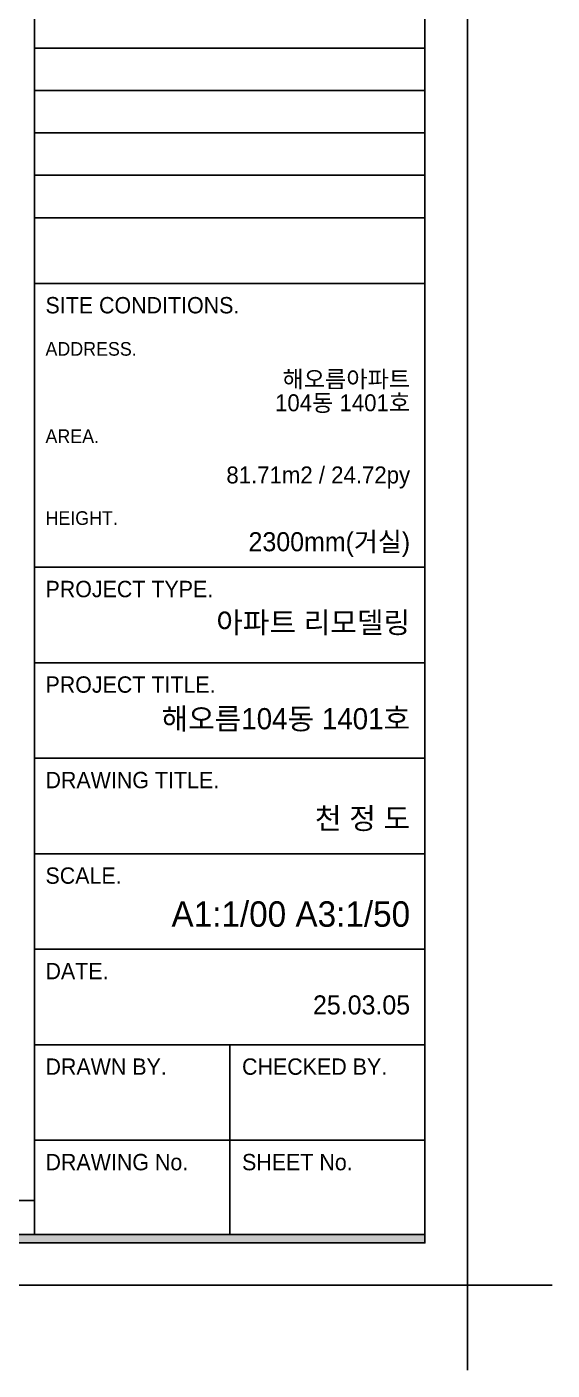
# Model space of a CAD drawing. Header units: inches. Extents: x 26859 to 99210, y 7818 to 34893.
# Drawn here: x 87512 to 90610, y 19043 to 26962 of the extents above; entities that cross this region are included whole.
import ezdxf
from ezdxf.enums import TextEntityAlignment as Align

# ---------------------------------------------------------------- set-up
doc = ezdxf.new("R2010")
doc.units = ezdxf.units.IN
doc.header["$LTSCALE"] = 100
doc.header["$MEASUREMENT"] = 0
doc.layers.add('F-SYM', color=7, linetype='Continuous')
doc.layers.add('FORM(YOURNAME)-11', color=1, linetype='Continuous')
doc.styles.add('YOURNAME', font='HY울릉도M.TTF')

# ---------------------------------------------------------------- blocks, each defined once
blk = doc.blocks.new('FORM-PLAN')
at = {"layer": 'FORM(YOURNAME)-11'}
h = blk.add_hatch(color=256, dxfattribs=at)
h.dxf.hatch_style = 1
h.paths.add_polyline_path([(-71444, 55115), (10556, 55115), (10556, 54915), (-71444, 54915)])
h.paths.add_polyline_path([(-71444, -2085), (10556, -2085), (10556, -2285), (-71444, -2285)])
at = {"layer": 'Defpoints', "color": 158}
for p, q in [((1346, 54915), (1346, -2085)), ((1346, -1285), (-71444, -1285))]:
    blk.add_line(p, q, dxfattribs=at)
blk.add_lwpolyline([(-71444, -2285), (10556, -2285), (10556, 55115), (-71444, 55115)], close=True, dxfattribs=at)
at = {"layer": 'Defpoints', "color": 1}
blk.add_lwpolyline([(11556, -5285), (11556, -3285), (13556, -3285)], dxfattribs=at)
at = {"layer": 'FORM(YOURNAME)-11', "color": 14}
for p, q in [((1346, 25893), (10556, 25893)), ((1346, 24893), (10556, 24893)), ((1346, 23893), (10556, 23893)), ((1346, 22893), (10556, 22893)), ((1346, 21893), (10556, 21893)), ((1346, 20344), (10556, 20344)), ((1346, 13651), (10556, 13651)), ((1346, 11398), (10556, 11398)), ((1346, 9146), (10556, 9146)), ((1346, 6893), (10556, 6893)), ((1346, 4641), (10556, 4641)), ((1346, 2388), (10556, 2388)), ((5951, 2388), (5951, -2085)), ((1346, 136), (10556, 136))]:
    blk.add_line(p, q, dxfattribs=at)
at = {"layer": 'FORM(YOURNAME)-11', "color": 250}
blk.add_lwpolyline([(-72444, -3285), (11556, -3285), (11556, 56115), (-72444, 56115)], close=True, dxfattribs=at)
at = {"layer": 'FORM(YOURNAME)-11'}
blk.add_lwpolyline([(-71444, -2085), (10556, -2085), (10556, -2285), (-71444, -2285)], close=True, dxfattribs=at)
at = {"layer": 'FORM(YOURNAME)-11', "color": 14, "style": 'YOURNAME'}
for s, height, p in [('SITE CONDITIONS.', 386.14, (1603, 19829)), ('PROJECT TYPE.', 386.14, (1603, 13136)), ('PROJECT TITLE.', 386.14, (1603, 10883)), ('DRAWING TITLE.', 386.14, (1603, 8631)), ('SCALE.', 386.1, (1603, 6378)), ('DATE.', 386.1, (1603, 4126)), ('DRAWN BY.', 386.1, (1603, 1873)), ('CHECKED BY.', 386.14, (6240, 1873)), ('DRAWING No.', 386.14, (1603, -379)), ('SHEET No.', 386.1, (6240, -379))]:
    blk.add_text(s, height=height, dxfattribs=at).set_placement(p, align=Align.MIDDLE_LEFT)
at = {"layer": 'FORM(YOURNAME)-11', "color": 251, "style": 'YOURNAME'}
for s, p in [('ADDRESS.', (1603, 18799)), ('AREA.', (1603, 16740)), ('HEIGHT.', (1603, 14809))]:
    blk.add_text(s, height=321.8, dxfattribs=at).set_placement(p, align=Align.MIDDLE_LEFT)
at = {"layer": 'FORM(YOURNAME)-11', "color": 3, "style": 'YOURNAME'}
for tag, height, p in [('1', 450, (9905, 18188)), ('2', 450, (9905, 17544)), ('3', 450, (9905, 16257)), ('4', 450, (9905, 14326)), ('5', 515, (9905, 12009)), ('6', 515, (9905, 9757)), ('7', 515, (9905, 7504)), ('8', 515, (9905, 5252)), ('9', 515, (9905, 2999)), ('10', 515, (5655, 811)), ('11', 515, (9905, 747)), ('12', 515, (5655, -1441)), ('13', 515, (9905, -1441))]:
    blk.add_attdef(tag, text='', height=height, dxfattribs=at).set_placement(p, align=Align.MIDDLE_RIGHT)

msp = doc.modelspace()

# ---------------------------------------------------------------- block references
at = {"layer": 'F-SYM'}
ref = msp.add_blockref('FORM-PLAN', (87221, 20363.8), dxfattribs=dict(at, xscale=0.2500000000000001, yscale=0.2500000000000001, zscale=0.2500000000000001))
ref.add_attrib('4', '2300mm(거실)', dxfattribs={"layer": 'FORM(YOURNAME)-11', "color": 3, "height": 112.5, "style": 'YOURNAME'}).set_placement((89772.3, 23926.6), align=Align.MIDDLE_RIGHT)
ref.add_attrib('3', '81.71m2 / 24.72py', dxfattribs={"layer": 'FORM(YOURNAME)-11', "color": 3, "height": 100, "style": 'YOURNAME'}).set_placement((89772.3, 24320.3), align=Align.MIDDLE_RIGHT)
ref.add_attrib('2', '104동 1401호', dxfattribs={"layer": 'FORM(YOURNAME)-11', "color": 3, "height": 100, "style": 'YOURNAME'}).set_placement((89772.3, 24745.8), align=Align.MIDDLE_RIGHT)
ref.add_attrib('1', '해오름아파트', dxfattribs={"layer": 'FORM(YOURNAME)-11', "color": 3, "height": 100, "style": 'YOURNAME'}).set_placement((89772.3, 24885.1), align=Align.MIDDLE_RIGHT)
ref.add_attrib('5', '아파트 리모델링', dxfattribs={"layer": 'FORM(YOURNAME)-11', "color": 3, "height": 125, "style": 'YOURNAME'}).set_placement((89772.3, 23450.5), align=Align.MIDDLE_RIGHT)
ref.add_attrib('6', '해오름104동 1401호', dxfattribs={"layer": 'FORM(YOURNAME)-11', "color": 3, "height": 125, "style": 'YOURNAME'}).set_placement((89772.3, 22883.2), align=Align.MIDDLE_RIGHT)
ref.add_attrib('7', '천 정 도', dxfattribs={"layer": 'FORM(YOURNAME)-11', "color": 3, "height": 125, "style": 'YOURNAME'}).set_placement((89772.3, 22295.3), align=Align.MIDDLE_RIGHT)
ref.add_attrib('8', 'A1:1/00 A3:1/50', dxfattribs={"layer": 'FORM(YOURNAME)-11', "color": 3, "height": 150, "style": 'YOURNAME'}).set_placement((89772.3, 21731.5), align=Align.MIDDLE_RIGHT)
ref.add_attrib('9', '25.03.05', dxfattribs={"layer": 'FORM(YOURNAME)-11', "color": 3, "height": 112.5, "style": 'YOURNAME'}).set_placement((89772.3, 21195.8), align=Align.MIDDLE_RIGHT)

doc.saveas('drawing.dxf')
